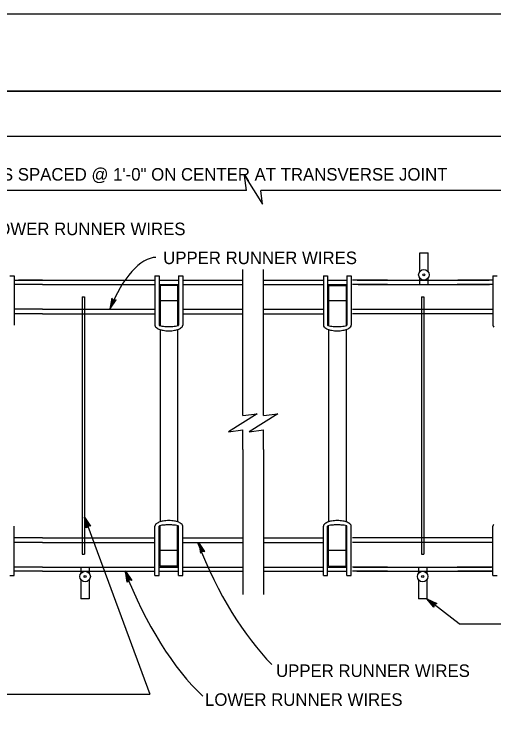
# Model space of a CAD drawing. Extents: x -893 to 867, y -474 to 712.
# Drawn here: x -423.4 to -155.8, y 313.6 to 712 of the extents above; entities that cross this region are included whole.
import ezdxf

# ---------------------------------------------------------------- set-up
doc = ezdxf.new("R2010")
doc.units = 0
for name, color, linetype in [('10 Sheet Format', 7, 'Continuous'), ('56 Stage 3 Anno', 7, 'Continuous'), ('57 Undefined', 7, 'Continuous'), ('60 Nongeo Data', 7, 'Continuous')]:
    doc.layers.add(name, color=color, linetype=linetype)

msp = doc.modelspace()

# ---------------------------------------------------------------- linework, layer by layer
at = {"layer": '10 Sheet Format'}
for p, q in [((-863.46, 668.96), (836.54, 668.96)), ((-813.45, 643.96), (811.55, 643.96))]:
    msp.add_line(p, q, dxfattribs=at)
for points in [[(-893.46, -474.04), (866.54, -474.04), (866.54, 711.96), (-893.46, 711.96)], [(-863.46, -431.04), (836.54, -431.04), (836.54, 668.96), (-863.46, 668.96)]]:
    msp.add_lwpolyline(points, close=True, dxfattribs=at)
at = {"layer": '56 Stage 3 Anno'}
for p, q in [((-293.73, 613.47), (-713.3, 613.47)), ((133.75, 613.47), (-285.73, 613.47)), ((-369, 553.43), (-369.96, 547.36)), ((-369.96, 547.36), (-366.52, 552.45)), ((-368.75, 553.1), (-369.45, 548.64)), ((-369.45, 548.65), (-366.94, 552.36)), ((-368.05, 552.19), (-369, 553.43)), ((-369, 553.43), (-369, 553.43)), ((-368.5, 552.75), (-368.95, 549.93)), ((-368.95, 549.93), (-367.33, 552.32)), ((-368.24, 552.45), (-368.44, 551.21)), ((-368.44, 551.21), (-367.75, 552.24)), ((-366.52, 552.44), (-368.05, 552.19)), ((-366.52, 552.44), (-366.52, 552.44)), ((-369.96, 547.36), (-369.96, 547.36)), ((-384.13, 431.23), (-347.7, 332.34)), ((-383.31, 425.13), (-384.13, 431.23)), ((-384.13, 431.23), (-384.13, 431.23)), ((-384.13, 431.23), (-380.81, 426.06)), ((-383.05, 425.46), (-383.65, 429.93)), ((-383.64, 429.92), (-381.23, 426.15)), ((-382.33, 426.35), (-383.31, 425.13)), ((-382.8, 425.8), (-383.18, 428.63)), ((-383.18, 428.63), (-381.61, 426.2)), ((-382.53, 426.09), (-382.7, 427.34)), ((-382.7, 427.34), (-382.03, 426.3)), ((-380.81, 426.06), (-382.33, 426.35)), ((-383.31, 425.13), (-383.31, 425.13)), ((-380.81, 426.06), (-380.81, 426.06)), ((-316.92, 411.98), (-320.37, 417.06)), ((-320.37, 417.06), (-320.37, 417.06)), ((-320.37, 417.06), (-319.4, 411)), ((-317.33, 412.05), (-319.86, 415.78)), ((-319.86, 415.77), (-319.15, 411.35)), ((-317.75, 412.13), (-319.35, 414.5)), ((-319.35, 414.5), (-318.9, 411.64)), ((-319.4, 411), (-318.46, 412.23)), ((-319.4, 411), (-319.4, 411)), ((-318.14, 412.17), (-318.85, 413.21)), ((-318.85, 413.21), (-318.65, 411.99)), ((-318.46, 412.23), (-316.92, 411.98)), ((-316.92, 411.98), (-316.92, 411.98)), ((-360.27, 394.82), (-361.24, 400.9)), ((-361.24, 400.9), (-361.24, 400.9)), ((-361.24, 400.9), (-357.79, 395.81)), ((-360.02, 395.16), (-360.73, 399.61)), ((-360.72, 399.6), (-358.21, 395.89)), ((-359.32, 396.06), (-360.27, 394.82)), ((-360.27, 394.82), (-360.27, 394.82)), ((-359.78, 395.51), (-360.22, 398.33)), ((-360.22, 398.33), (-358.6, 395.93)), ((-359.52, 395.8), (-359.71, 397.04)), ((-359.71, 397.04), (-359.02, 396.02)), ((-357.79, 395.81), (-359.32, 396.06)), ((-357.79, 395.81), (-357.79, 395.81)), ((-175.13, 371.59), (-193.07, 385.61)), ((-189.17, 380.86), (-193.07, 385.61)), ((-193.07, 385.61), (-193.07, 385.61)), ((-193.07, 385.61), (-187.52, 382.97)), ((-189.12, 381.28), (-191.98, 384.76)), ((-191.97, 384.76), (-187.93, 382.83)), ((-189.08, 381.7), (-190.89, 383.91)), ((-190.89, 383.91), (-188.28, 382.66)), ((-189.01, 382.09), (-189.8, 383.06)), ((-189.8, 383.06), (-188.69, 382.53)), ((-187.52, 382.97), (-188.97, 382.41)), ((-187.52, 382.97), (-187.52, 382.97)), ((-188.97, 382.41), (-189.17, 380.86)), ((-189.17, 380.86), (-189.17, 380.86)), ((-175.13, 371.59), (-54.09, 371.59)), ((-451.68, 332.34), (-347.7, 332.34))]:
    msp.add_line(p, q, dxfattribs=at)
for centre, major_axis, start_param, end_param in [((-353.86, 529.9), (-11.99, -45.99), 3.257272, 4.439194), ((-272.77, 469.3), (-35.98, 137.98), 1.843991, 2.505907), ((-313.58, 453.72), (-35.98, 137.98), 1.843991, 2.538934)]:
    msp.add_ellipse(centre, major_axis=major_axis, ratio=0.436733, start_param=start_param, end_param=end_param, dxfattribs=at)
at = {"layer": '60 Nongeo Data'}
for p, q in [((-197.08, 578.8), (-192.37, 578.8)), ((-197.08, 568.22), (-197.08, 578.8)), ((-192.37, 568.22), (-192.37, 578.8)), ((-425.77, 565.92), (-423.37, 565.92)), ((-423.37, 565.92), (-423.37, 544.76)), ((-344.89, 565.92), (-344.89, 544.76)), ((-344.89, 565.92), (-342.49, 565.92)), ((-342.49, 565.92), (-342.49, 544.58)), ((-331.72, 565.92), (-331.72, 544.76)), ((-331.72, 565.92), (-329.32, 565.92)), ((-329.32, 565.92), (-329.32, 544.76)), ((-295.73, 498.87), (-295.73, 569.44)), ((-284.34, 494.51), (-284.34, 569.44)), ((-250.84, 565.92), (-250.84, 544.76)), ((-250.84, 565.92), (-248.45, 565.92)), ((-248.45, 565.92), (-248.45, 544.76)), ((-237.67, 565.92), (-237.67, 544.76)), ((-237.67, 565.92), (-235.27, 565.92)), ((-235.27, 565.92), (-235.27, 544.76)), ((-156.18, 565.92), (-156.18, 544.76)), ((-156.18, 565.92), (-153.78, 565.92)), ((-423.37, 563.52), (-407.64, 563.52)), ((-407.64, 563.52), (-421.07, 563.52)), ((-407.64, 563.52), (-344.89, 563.52)), ((-342.49, 563.52), (-331.72, 563.52)), ((-329.32, 563.52), (-295.73, 563.52)), ((-284.34, 563.52), (-250.84, 563.52)), ((-248.45, 563.52), (-237.67, 563.52)), ((-215.01, 563.52), (-234.66, 563.52)), ((-231.99, 563.52), (-183.67, 563.52)), ((-197.08, 561.12), (-197.08, 564.7)), ((-192.37, 561.12), (-192.37, 564.7)), ((-183.67, 563.52), (-175.83, 563.52)), ((-183.67, 563.52), (-159.18, 563.52)), ((-156.18, 563.52), (-175.83, 563.52)), ((-175.83, 563.52), (-158.35, 563.52)), ((-407.64, 561.12), (-423.37, 561.12)), ((-407.64, 561.12), (-344.89, 561.12)), ((-342.49, 561.12), (-331.72, 561.12)), ((-332.21, 560.58), (-342, 560.58)), ((-342, 560.58), (-342, 544.76)), ((-332.21, 560.58), (-332.21, 544.76)), ((-329.32, 561.12), (-295.73, 561.12)), ((-284.34, 561.12), (-250.84, 561.12)), ((-248.45, 561.12), (-237.67, 561.12)), ((-247.96, 560.58), (-238.16, 560.58)), ((-247.96, 560.58), (-247.96, 547.36)), ((-238.16, 560.58), (-238.16, 544.76)), ((-215.01, 561.12), (-234.66, 561.12)), ((-231.39, 561.12), (-183.67, 561.12)), ((-183.67, 561.12), (-176.21, 561.12)), ((-183.67, 561.12), (-158.05, 561.12)), ((-156.18, 561.12), (-176.21, 561.12)), ((-385.52, 554.19), (-385.52, 410.52)), ((-385.52, 554.19), (-384.13, 554.19)), ((-384.13, 554.19), (-384.13, 410.52)), ((-196.11, 554.19), (-196.11, 410.52)), ((-196.11, 554.19), (-194.73, 554.19)), ((-194.73, 554.19), (-194.73, 410.52)), ((-332.21, 551.91), (-342, 551.91)), ((-238.16, 551.91), (-247.96, 551.91)), ((-407.64, 547.36), (-423.37, 547.36)), ((-407.64, 547.36), (-344.89, 547.36)), ((-329.32, 547.36), (-295.73, 547.36)), ((-284.34, 547.36), (-250.84, 547.36)), ((-247.96, 547.36), (-247.96, 538.05)), ((-234.66, 547.36), (-156.18, 547.36)), ((-423.37, 544.76), (-423.37, 538.33)), ((-407.64, 544.76), (-423.37, 544.76)), ((-407.64, 544.76), (-344.89, 544.76)), ((-344.89, 544.76), (-344.89, 538.33)), ((-342.49, 544.76), (-342.49, 538.33)), ((-342, 544.76), (-342, 538.05)), ((-332.21, 544.76), (-332.21, 538.05)), ((-331.72, 544.76), (-331.72, 538.33)), ((-329.32, 544.76), (-329.32, 538.33)), ((-329.32, 544.76), (-295.73, 544.76)), ((-284.34, 544.76), (-250.84, 544.76)), ((-250.84, 544.76), (-250.84, 538.33)), ((-248.45, 544.76), (-248.45, 538.33)), ((-238.16, 544.76), (-238.16, 538.05)), ((-237.67, 544.76), (-237.67, 538.33)), ((-235.27, 544.76), (-235.27, 538.33)), ((-156.18, 544.76), (-234.66, 544.76)), ((-156.18, 544.76), (-156.18, 538.33)), ((-342, 535.91), (-342, 428.51)), ((-332.21, 535.91), (-332.21, 428.51)), ((-247.96, 535.91), (-247.96, 428.51)), ((-238.16, 535.91), (-238.16, 428.51)), ((-295.73, 487.87), (-295.73, 498.87)), ((-284.34, 487.87), (-284.34, 498.87)), ((-295.73, 468.87), (-295.73, 479.87)), ((-284.34, 468.87), (-284.34, 479.87)), ((-295.73, 468.87), (-295.73, 387.89)), ((-284.34, 468.87), (-284.34, 387.89)), ((-342, 417.06), (-342, 426.37)), ((-332.21, 417.06), (-332.21, 426.37)), ((-247.96, 417.06), (-247.96, 426.37)), ((-238.16, 417.06), (-238.16, 426.37)), ((-423.37, 419.66), (-423.37, 426.09)), ((-344.89, 419.66), (-344.89, 426.09)), ((-342.49, 417.06), (-342.49, 426.09)), ((-331.72, 417.06), (-331.72, 426.09)), ((-329.32, 419.66), (-329.32, 426.09)), ((-250.84, 419.66), (-250.84, 426.09)), ((-248.45, 419.66), (-248.45, 426.09)), ((-237.67, 417.06), (-237.67, 426.09)), ((-235.27, 419.66), (-235.27, 426.09)), ((-156.18, 419.66), (-156.18, 426.09)), ((-407.64, 419.66), (-423.37, 419.66)), ((-423.37, 398.5), (-423.37, 419.66)), ((-407.64, 419.66), (-344.89, 419.66)), ((-344.89, 398.5), (-344.89, 419.66)), ((-329.32, 398.5), (-329.32, 419.66)), ((-329.32, 419.66), (-295.73, 419.66)), ((-284.34, 419.66), (-250.84, 419.66)), ((-250.84, 398.5), (-250.84, 419.66)), ((-248.45, 398.5), (-248.45, 419.66)), ((-235.27, 398.5), (-235.27, 419.66)), ((-156.18, 419.66), (-234.66, 419.66)), ((-156.18, 398.5), (-156.18, 419.66)), ((-407.64, 417.06), (-423.37, 417.06)), ((-407.64, 417.06), (-344.89, 417.06)), ((-342.49, 398.5), (-342.49, 417.06)), ((-342, 403.84), (-342, 417.06)), ((-332.21, 403.84), (-332.21, 417.06)), ((-331.72, 398.5), (-331.72, 417.06)), ((-329.32, 417.06), (-295.73, 417.06)), ((-284.34, 417.06), (-250.84, 417.06)), ((-247.96, 403.84), (-247.96, 417.06)), ((-238.16, 403.84), (-238.16, 417.06)), ((-237.67, 398.5), (-237.67, 417.06)), ((-156.18, 417.06), (-234.66, 417.06)), ((-385.52, 410.52), (-384.13, 410.52)), ((-332.21, 412.51), (-342, 412.51)), ((-238.16, 412.51), (-247.96, 412.51)), ((-196.11, 410.52), (-194.73, 410.52)), ((-407.64, 403.3), (-423.37, 403.3)), ((-407.64, 403.3), (-344.89, 403.3)), ((-386.2, 403.3), (-386.2, 399.72)), ((-381.5, 403.3), (-381.5, 399.72)), ((-342.49, 403.3), (-331.72, 403.3)), ((-332.21, 403.84), (-342, 403.84)), ((-329.32, 403.3), (-295.73, 403.3)), ((-284.34, 403.3), (-250.84, 403.3)), ((-248.45, 403.3), (-237.67, 403.3)), ((-247.96, 403.84), (-238.16, 403.84)), ((-215.01, 403.3), (-234.66, 403.3)), ((-233.99, 403.3), (-183.67, 403.3)), ((-197.77, 403.3), (-197.77, 399.72)), ((-193.07, 403.3), (-193.07, 399.72)), ((-183.67, 403.3), (-176.21, 403.3)), ((-183.67, 403.3), (-156.96, 403.3)), ((-156.18, 403.3), (-176.21, 403.3)), ((-425.77, 398.5), (-423.37, 398.5)), ((-407.64, 400.9), (-423.37, 400.9)), ((-407.64, 400.9), (-344.89, 400.9)), ((-344.89, 398.5), (-342.49, 398.5)), ((-342.49, 400.9), (-331.72, 400.9)), ((-331.72, 398.5), (-329.32, 398.5)), ((-329.32, 400.9), (-295.73, 400.9)), ((-284.34, 400.9), (-250.84, 400.9)), ((-250.84, 398.5), (-248.45, 398.5)), ((-248.45, 400.9), (-237.67, 400.9)), ((-237.67, 398.5), (-235.27, 398.5)), ((-215.01, 400.9), (-234.66, 400.9)), ((-232.18, 400.9), (-183.67, 400.9)), ((-183.67, 400.9), (-175.83, 400.9)), ((-183.67, 400.9), (-156.89, 400.9)), ((-156.18, 400.9), (-175.83, 400.9)), ((-156.18, 398.5), (-153.78, 398.5)), ((-386.2, 396.19), (-386.2, 385.61)), ((-381.5, 396.19), (-381.5, 385.61)), ((-197.77, 396.19), (-197.77, 385.61)), ((-193.07, 396.19), (-193.07, 385.61)), ((-381.5, 385.61), (-386.2, 385.61)), ((-193.07, 385.61), (-197.77, 385.61))]:
    msp.add_line(p, q, dxfattribs=at)
for points in [[(-293.73, 613.47), (-294.78, 621.88), (-284.78, 605.88), (-285.73, 613.47)], [(-295.73, 487.87), (-287.73, 488.87), (-303.73, 478.87), (-295.73, 479.87)], [(-284.34, 487.87), (-276.34, 488.87), (-292.34, 478.87), (-284.34, 479.87)]]:
    msp.add_lwpolyline(points, dxfattribs=at)
for centre, radius in [((-194.73, 566.46), 2.94), ((-194.73, 566.46), 0.588), ((-383.85, 397.96), 2.94), ((-383.85, 397.96), 0.588), ((-195.42, 397.96), 2.94), ((-195.42, 397.96), 0.588)]:
    msp.add_circle(centre, radius, dxfattribs=at)
for centre, radius, start, end in [((-343.5, 538.33), 1.4, 180, 225.9754), ((-342.3, 538.33), 0.191, 180, 252.143), ((-339.82, 546.04), 8.29, 252.143, 262.3991), ((-334.39, 546.04), 8.29, 277.6009, 287.857), ((-331.91, 538.33), 0.191, 287.857, 0), ((-330.72, 538.33), 1.4, 314.0246, 0), ((-249.45, 538.33), 1.4, 180, 225.9754), ((-248.26, 538.33), 0.191, 180, 252.143), ((-245.77, 546.04), 8.29, 252.143, 262.3991), ((-240.35, 546.04), 8.29, 277.6009, 287.857), ((-237.86, 538.33), 0.191, 287.857, 0), ((-236.67, 538.33), 1.4, 314.0246, 0), ((-154.79, 538.33), 1.4, 180, 225.9754), ((-340.48, 541.46), 5.74, 225.9754, 248.1815), ((-338.45, 546.53), 11.2, 248.1815, 260.5844), ((-338.2, 558.17), 20.53, 262.3991, 266.8362), ((-337.11, 554.62), 19.41, 260.5844, 270), ((-337.11, 577.98), 40.37, 266.8362, 270), ((-337.11, 577.98), 40.37, 270, 273.1638), ((-337.11, 554.62), 19.41, 270, 279.4156), ((-336.01, 558.17), 20.53, 273.1638, 277.6009), ((-335.76, 546.53), 11.2, 279.4156, 291.8185), ((-333.73, 541.46), 5.74, 291.8185, 314.0246), ((-246.43, 541.46), 5.74, 225.9754, 248.1815), ((-244.4, 546.53), 11.2, 248.1815, 260.5844), ((-244.15, 558.17), 20.53, 262.3991, 266.8362), ((-243.06, 554.62), 19.41, 260.5844, 270), ((-243.06, 577.98), 40.37, 266.8362, 270), ((-243.06, 577.98), 40.37, 270, 273.1638), ((-243.06, 554.62), 19.41, 270, 279.4156), ((-241.96, 558.17), 20.53, 273.1638, 277.6009), ((-241.72, 546.53), 11.2, 279.4156, 291.8185), ((-239.69, 541.46), 5.74, 291.8185, 314.0246), ((-343.5, 426.09), 1.4, 134.0246, 180), ((-340.48, 422.96), 5.74, 111.8185, 134.0246), ((-338.45, 417.89), 11.2, 99.4156, 111.8185), ((-339.82, 418.38), 8.29, 97.6009, 107.857), ((-338.2, 406.25), 20.53, 93.1638, 97.6009), ((-337.11, 409.8), 19.41, 90, 99.4156), ((-337.11, 386.44), 40.37, 90, 93.1638), ((-337.11, 409.8), 19.41, 80.5844, 90), ((-337.11, 386.44), 40.37, 86.8362, 90), ((-336.01, 406.25), 20.53, 82.3991, 86.8362), ((-335.76, 417.89), 11.2, 68.1815, 80.5844), ((-334.39, 418.38), 8.29, 72.143, 82.3991), ((-333.73, 422.96), 5.74, 45.9754, 68.1815), ((-330.72, 426.09), 1.4, 0, 45.9754), ((-249.45, 426.09), 1.4, 134.0246, 180), ((-246.43, 422.96), 5.74, 111.8185, 134.0246), ((-244.4, 417.89), 11.2, 99.4156, 111.8185), ((-245.77, 418.38), 8.29, 97.6009, 107.857), ((-244.15, 406.25), 20.53, 93.1638, 97.6009), ((-243.06, 409.8), 19.41, 90, 99.4156), ((-243.06, 386.44), 40.37, 90, 93.1638), ((-243.06, 409.8), 19.41, 80.5844, 90), ((-243.06, 386.44), 40.37, 86.8362, 90), ((-241.96, 406.25), 20.53, 82.3991, 86.8362), ((-241.72, 417.89), 11.2, 68.1815, 80.5844), ((-240.35, 418.38), 8.29, 72.143, 82.3991), ((-239.69, 422.96), 5.74, 45.9754, 68.1815), ((-236.67, 426.09), 1.4, 0, 45.9754), ((-154.79, 426.09), 1.4, 134.0246, 180), ((-342.3, 426.09), 0.191, 107.857, 180), ((-331.91, 426.09), 0.191, 0, 72.143), ((-248.26, 426.09), 0.191, 107.857, 180), ((-237.86, 426.09), 0.191, 0, 72.143)]:
    msp.add_arc(centre, radius, start, end, dxfattribs=at)

# ---------------------------------------------------------------- texts
at = {"layer": '57 Undefined'}
for s, p in [('DOWEL BARS SPACED @ 1\'-0" ON CENTER AT TRANSVERSE JOINT', (-486.42, 619.07)), ('LOWER RUNNER WIRES', (-438.05, 588.61)), ('UPPER RUNNER WIRES', (-340.26, 572.44)), ('UPPER RUNNER WIRES', (-277.26, 341.9)), ('LOWER RUNNER WIRES', (-316.9, 325.78))]:
    msp.add_text(s, height=7, dxfattribs=at).set_placement(p)

doc.saveas('drawing.dxf')
